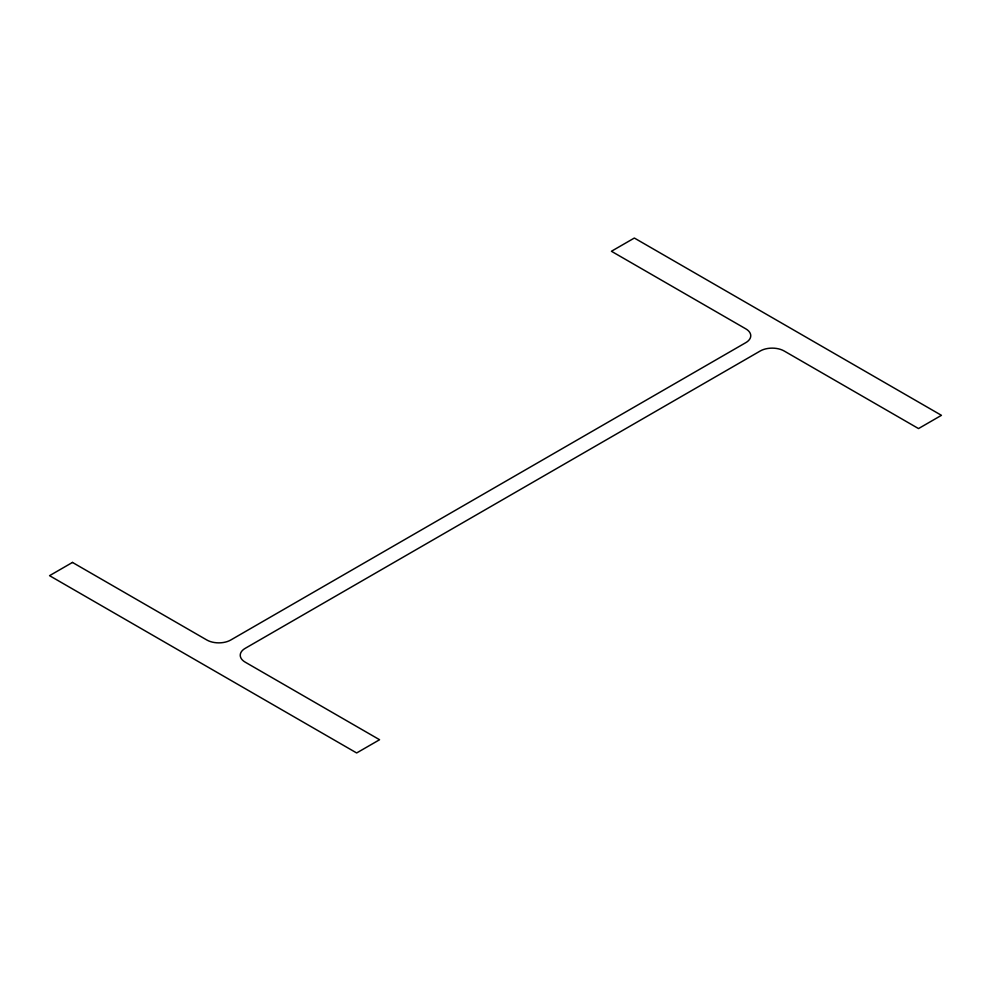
<?xml version="1.0" encoding="UTF-8"?>
<svg xmlns="http://www.w3.org/2000/svg" width="991" height="991" viewBox="0 0 991 991"><rect width="100%" height="100%" fill="white"/><g stroke="black" fill="none" stroke-linecap="round" stroke-linejoin="round"><path stroke-width="1.49" d="M72.479 562.43L49.55 575.672L356.649 752.962L379.578 739.732L245.198 662.149A16.897 9.749 0 0 1 245.198 648.349L760.246 350.987A16.897 9.749 0 0 1 784.141 350.987L918.521 428.57L941.45 415.328L634.351 238.038L611.422 251.268L745.802 328.851A16.897 9.749 0 0 1 745.802 342.651L230.754 640.013A16.897 9.749 0 0 1 206.859 640.013L72.479 562.43"/></g></svg>
